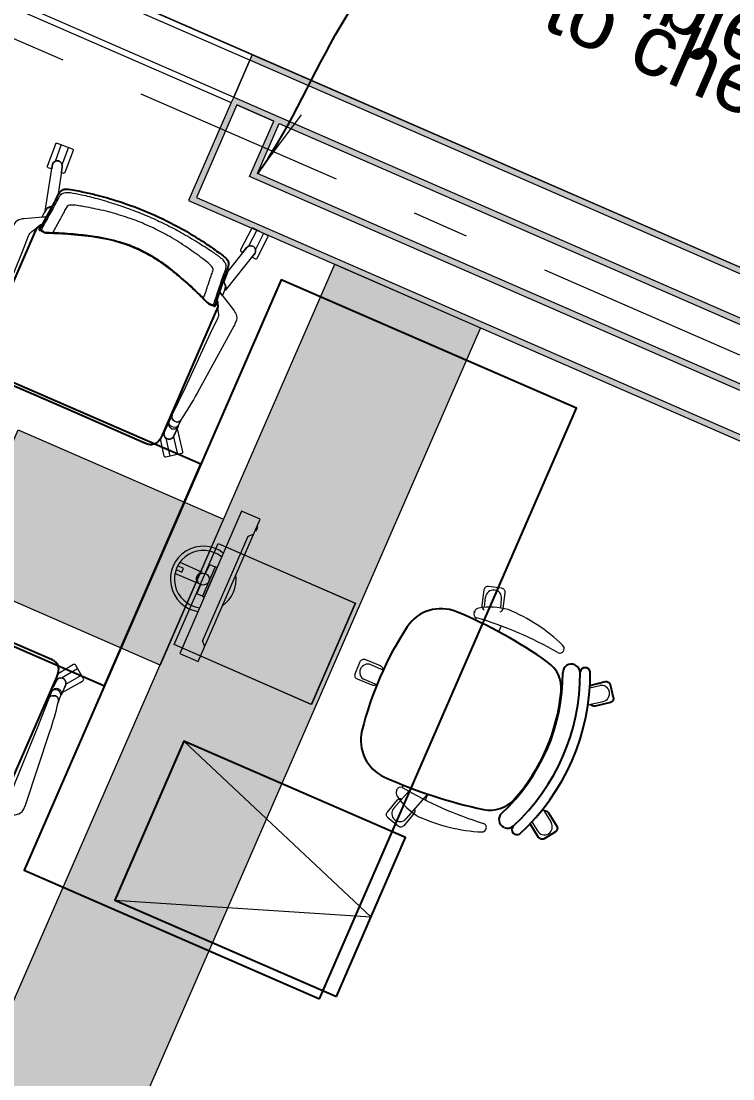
# Model space of a CAD drawing. Header units: millimetres. Extents: x -35034 to 431752, y -71616 to 25069.
# Drawn here: x 378457 to 380225, y -8875 to -6247 of the extents above; entities that cross this region are included whole.
import ezdxf
from ezdxf.enums import TextEntityAlignment as Align

# ---------------------------------------------------------------- set-up
doc = ezdxf.new("R2010")
doc.units = ezdxf.units.MM
doc.header["$MEASUREMENT"] = 0
doc.linetypes.add('Double Dashed', pattern=[1093.611073, 529.166651, -211.666656, 141.111112, -211.666656])
for name, color, linetype in [('A-05-M_Gross_Int_Circulation', 7, 'Continuous'), ('A-15-MG_Structural_Grid', 7, 'Continuous'), ('A-25-M_Wall_Int', 7, 'Continuous'), ('ArchiCAD Doors', 7, 'Continuous'), ('New_A-25-M_Wall_Int', 7, 'Continuous')]:
    doc.layers.add(name, color=color, linetype=linetype)
for name, color, linetype, lineweight, true_color in [('A-05-M_Gross_Int_Circulation_Pen_No__74', 7, 'Continuous', 20, 0x606060), ('A-15-MG_Structural_Grid_Pen_No__163', 7, 'Continuous', 0, 0x750077), ('A-25-M_Wall_Int_Pen_No__107', 7, 'Continuous', 15, 0xa6a6a6), ('A-35-M_FFE_Loose_SIEMENS P2_Pen_No__251', 7, 'Continuous', 13, 0xe8e8e8)]:
    doc.layers.add(name, color=color, linetype=linetype, lineweight=lineweight, true_color=true_color)
for name, color, linetype, lineweight in [('A-25-M_Wall_Int_Pen_No__1', 7, 'Continuous', 13), ('A-35-M_FFE_Loose_SIEMENS P2_Pen_No__5', 7, 'Continuous', 25), ('A-35-M_FFE_Loose_SIEMENS P2_Pen_No__9', 7, 'Continuous', 13), ('A-95-H_Fill_Plan_FloorTrunking_Pen_No__1', 7, 'Continuous', 13), ('A-95-H_Fill_Plan_FloorTrunking_Pen_No__101', 252, 'Continuous', 15), ('A-95-P_Text_1_50_GA_Pen_No__1', 7, 'Continuous', 13), ('A-95-P_Text_1_50_GA_Pen_No__85', 8, 'Continuous', 20), ('ArchiCAD Doors_Pen_No__1', 7, 'Continuous', 13), ('ArchiCAD Zone Stamps_Pen_No__9', 7, 'Continuous', 13), ('New_A-25-M_Wall_Int_Pen_No__1', 7, 'Continuous', 13), ('New_A-95-H_Fill_Plan_FloorTrunking_Pen_No__1', 7, 'Continuous', 13), ('New_A-95-H_Fill_Plan_FloorTrunking_Pen_No__101', 252, 'Continuous', 15), ('New_A-95-P_Text_1_50_GA_Pen_No__1', 7, 'Continuous', 13), ('New_A-95-P_Text_1_50_GA_Pen_No__101', 252, 'Continuous', 15)]:
    doc.layers.add(name, color=color, linetype=linetype, lineweight=lineweight)
doc.styles.add('GENERATED_STYLE_2', font='')
doc.styles.add('GENERATED_STYLE_3', font='')
doc.styles.add('GENERATED_STYLE_4', font='')
doc.styles.get('GENERATED_STYLE_2').set_extended_font_data('Arial', bold=True)
doc.styles.get('GENERATED_STYLE_3').set_extended_font_data('Arial')
doc.styles.get('GENERATED_STYLE_4').set_extended_font_data('Swis721 BT')
doc.dimstyles.new('GENERATED_STYLE__3', dxfattribs={"dimtxt": 0.18, "dimasz": 182.4, "dimexe": 0.18, "dimexo": 0.0625, "dimgap": 0.09, "dimtad": 0, "dimtih": 1, "dimtoh": 1, "dimdec": 4, "dimzin": 0, "dimdsep": 46, "dimcen": 0.09, "dimadec": 0, "dimazin": 0, "dimtfac": 1, "dimtdec": 4, "dimtmove": 0, "dimatfit": 3, "dimldrblk": 'ARROWHEAD_5', "dimfxl": 1, "dimtolj": 1, "dimtzin": 0, "dimarcsym": 0})

# ---------------------------------------------------------------- blocks, each defined once
blk = doc.blocks.new('Hub Circulation Third_INB 3250_58_1', base_point=(376934.2, -4184.6))
at = {"layer": 'A-05-M_Gross_Int_Circulation_Pen_No__74', "linetype": 'Continuous'}
blk.add_line((362671.1, 803.9), (389414.6, -10857.6), dxfattribs=at)
at = {"layer": 'ArchiCAD Zone Stamps_Pen_No__9'}
for tag, height, style, p in [('ROOM_NAME', 250, 'GENERATED_STYLE_2', (375787.3, -2488.1)), ('zoneNameLine2', 250, 'GENERATED_STYLE_2', (375598.8, -2920.2)), ('ROOM_NUMBER', 200, 'GENERATED_STYLE_3', (375410.4, -3340.9)), ('measuredAreaCode', 200, 'GENERATED_STYLE_3', (375253.4, -3701)), ('DUMMY_649', 200, 'GENERATED_STYLE_3', (375560.8, -3835.1)), ('DUMMY_650', 200, 'GENERATED_STYLE_3', (376190, -4109.4)), ('DUMMY_651', 133.3, 'GENERATED_STYLE_3', (376469.3, -4216))]:
    blk.add_attdef(tag, text='', height=height, rotation=336.4404, dxfattribs=dict(at, style=style)).set_placement(p, align=Align.TOP_LEFT)
blk = doc.blocks.new('Simple Door Opening_5')
at = {"layer": 'ArchiCAD Doors_Pen_No__1', "linetype": 'Continuous'}
for p, q in [((-1036.5, 0), (-1036.5, -15)), ((1036.5, 0), (1036.5, -15)), ((-1036.5, -15), (-1036.5, -115)), ((1036.5, -15), (1036.5, -115)), ((-1036.5, -115), (-1036.5, -130)), ((1036.5, -115), (1036.5, -130))]:
    blk.add_line(p, q, dxfattribs=at)
blk = doc.blocks.new('Wall_199_1', base_point=(389414.6, -10857.6))
at = {"layer": 'A-25-M_Wall_Int_Pen_No__107', "linetype": 'Continuous'}
for points in [[(379031, -6329.8), (379025, -6343.6), (384339.7, -8661), (384345.7, -8647.3)], [(378985.1, -6435.3), (378979.1, -6449), (384293.7, -8766.5), (384299.7, -8752.7)]]:
    blk.add_hatch(color=256, dxfattribs=at).paths.add_polyline_path(points)
at = {"layer": 'A-25-M_Wall_Int_Pen_No__1', "linetype": 'Continuous'}
for p, q in [((384339.7, -8661), (379025, -6343.6)), ((378985.1, -6435.3), (384299.7, -8752.7))]:
    blk.add_line(p, q, dxfattribs=at)
at = {"layer": 'A-25-M_Wall_Int_Pen_No__1', "linetype": 'Continuous', "flags": 128}
for points in [[(384345.7, -8647.3), (379031, -6329.8)], [(378992.8, -6455), (379084.5, -6495)], [(379098.2, -6501), (384174.6, -8714.5)]]:
    blk.add_lwpolyline(points, dxfattribs=at)
at = {"layer": 'ArchiCAD Doors', "color": 251, "linetype": 'Continuous', "lineweight": 20, "true_color": 0x606060, "zscale": 1000, "rotation": 336.4404149440988}
blk.add_blockref('Simple Door Opening_5', (378081, -5915.6), dxfattribs=at)
blk = doc.blocks.new('Wall_239_1', base_point=(378872.9, -6692.6))
at = {"layer": 'A-25-M_Wall_Int_Pen_No__107', "linetype": 'Continuous'}
for points in [[(381048, -7499.2), (379044, -6625.4), (379024.2, -6633.1), (381042, -7513)], [(381002, -7604.7), (378892.6, -6684.8), (378872.9, -6692.6), (380996, -7618.4)]]:
    blk.add_hatch(color=256, dxfattribs=at).paths.add_polyline_path(points)
at = {"layer": 'A-25-M_Wall_Int_Pen_No__1', "linetype": 'Continuous'}
for p, q in [((381042, -7513), (379024.2, -6633.1)), ((378892.6, -6684.8), (381002, -7604.7))]:
    blk.add_line(p, q, dxfattribs=at)
at = {"layer": 'A-25-M_Wall_Int_Pen_No__1', "linetype": 'Continuous', "flags": 128}
for points in [[(384120.3, -8838.9), (379044, -6625.4)], [(378872.9, -6692.6), (380996, -7618.4)]]:
    blk.add_lwpolyline(points, dxfattribs=at)
blk = doc.blocks.new('ARROWHEAD_5')
at = {"color": 0, "linetype": 'Continuous', "lineweight": 0}
blk.add_line((0, 0), (-1, 0), dxfattribs=at)
blk.add_solid([(-1, 0.2679), (0, 0), (-1, -0.2679), (-1, 0.2679)], dxfattribs=at)
blk = doc.blocks.new('Standard grid marker_3')
at = {"layer": 'A-15-MG_Structural_Grid_Pen_No__163', "linetype": 'Double Dashed'}
blk.add_line((1000, 0), (74254.8, 0), dxfattribs=at)
at = {"layer": 'A-15-MG_Structural_Grid_Pen_No__163', "style": 'GENERATED_STYLE_4'}
for tag, p in [('AC_MarkerText_1_0', (-500, 43.4)), ('AC_MarkerText_1_1', (75754.8, 43.4))]:
    blk.add_attdef(tag, text='', height=350, rotation=360, dxfattribs=at).set_placement(p, align=Align.MIDDLE_CENTER)
blk = doc.blocks.new('Wall_331_2', base_point=(379031, -6329.8))
at = {"layer": 'A-25-M_Wall_Int_Pen_No__107', "linetype": 'Continuous'}
for points in [[(378979.1, -6449), (378872.9, -6692.6), (378892.6, -6684.8), (378992.8, -6455)], [(379044, -6625.4), (379098.2, -6501), (379084.5, -6495), (379024.2, -6633.1)]]:
    blk.add_hatch(color=256, dxfattribs=at).paths.add_polyline_path(points)
at = {"layer": 'A-25-M_Wall_Int_Pen_No__1', "linetype": 'Continuous'}
for p, q in [((378992.8, -6455), (378892.6, -6684.8)), ((379024.2, -6633.1), (379084.5, -6495))]:
    blk.add_line(p, q, dxfattribs=at)
at = {"layer": 'A-25-M_Wall_Int_Pen_No__1', "linetype": 'Continuous', "flags": 128}
for points in [[(378979.1, -6449), (378872.9, -6692.6)], [(379084.5, -6495), (378992.8, -6455)], [(379044, -6625.4), (379098.2, -6501)]]:
    blk.add_lwpolyline(points, dxfattribs=at)
blk = doc.blocks.new('Wall_432_2', base_point=(377130.9, -5501.3))
at = {"layer": 'New_A-25-M_Wall_Int_Pen_No__1', "linetype": 'Continuous'}
for p, q in [((379025, -6343.6), (377124.9, -5515)), ((377084.9, -5606.7), (378985.1, -6435.3))]:
    blk.add_line(p, q, dxfattribs=at)
at = {"layer": 'New_A-25-M_Wall_Int_Pen_No__1', "linetype": 'Continuous', "flags": 128}
for points in [[(377124.9, -5515), (377084.9, -5606.7)], [(379031, -6329.8), (377130.9, -5501.3)], [(377078.9, -5620.4), (378979.1, -6449)], [(378985.1, -6435.3), (379025, -6343.6)]]:
    blk.add_lwpolyline(points, dxfattribs=at)

msp = doc.modelspace()

# ---------------------------------------------------------------- hatches: boundary and pattern name
at = {"layer": 'A-95-H_Fill_Plan_FloorTrunking_Pen_No__101', "linetype": 'Continuous', "lineweight": 0, "true_color": 0x727272}
for points in [[(376526.9, -14052.6), (376164.8, -13894.7), (379236.2, -6851), (379598.3, -7008.9)], [(378292, -7624.2), (378449.9, -7262.1), (378959.9, -7484.5), (378802.1, -7846.6)]]:
    msp.add_hatch(color=8, dxfattribs=at).paths.add_polyline_path(points)
at = {"layer": 'New_A-95-H_Fill_Plan_FloorTrunking_Pen_No__101', "linetype": 'Continuous', "lineweight": 0, "true_color": 0x727272}
msp.add_hatch(color=8, dxfattribs=at).paths.add_polyline_path([(379177.7, -7944.4), (378836.9, -7795.8), (378946.4, -7544.6), (379287.2, -7693.2)])
at = {"layer": 'New_A-95-P_Text_1_50_GA_Pen_No__101', "linetype": 'Continuous', "lineweight": 0, "true_color": 0x727272}
msp.add_hatch(color=8, dxfattribs=at).paths.add_polyline_path([(379178.3, -7944.3), (378837.1, -7795.9), (378946.4, -7544.6), (379287.3, -7692.9)])

# ---------------------------------------------------------------- linework, layer by layer
at = {"layer": 'A-35-M_FFE_Loose_SIEMENS P2_Pen_No__251', "linetype": 'Continuous'}
for p, q in [((378907.7, -7787.6), (379021.4, -7526.3)), ((379021.4, -7526.3), (379034.5, -7521.1)), ((378907.7, -7787.6), (378912.9, -7800.8))]:
    msp.add_line(p, q, dxfattribs=at)
at = {"layer": 'A-35-M_FFE_Loose_SIEMENS P2_Pen_No__251', "linetype": 'Continuous', "flags": 128}
for points in [[(378896.9, -7837.5), (379050.5, -7484.4), (379004.6, -7464.5), (378851.1, -7817.5)], [(379040.8, -7512.9), (379044.8, -7503.8), (379042.5, -7502.8), (379038.5, -7511.9)], [(378911.9, -7677.7), (378943.8, -7604.3), (378939.2, -7602.3), (378907.3, -7675.7)]]:
    msp.add_lwpolyline(points, close=True, dxfattribs=at)
msp.add_lwpolyline([(378851.3, -7591.3), (378907.2, -7615.7, 0.565741), (378895.3, -7643.2), (378839.3, -7618.9)], format="xyb", dxfattribs=at)
for points in [[(378842, -7609.1), (378856.6, -7615.5), (378860.6, -7606.3), (378846, -7600)], [(378915.5, -7619.3), (378925.5, -7596.4), (378939.2, -7602.3), (378907.3, -7675.7), (378893.6, -7669.7), (378903.5, -7646.8)]]:
    msp.add_lwpolyline(points, dxfattribs=at)
at = {"layer": 'A-35-M_FFE_Loose_SIEMENS P2_Pen_No__251', "linetype": 'Continuous'}
msp.add_circle((378909.5, -7633), 15, dxfattribs=at)
for radius, start, end in [(81.6, 52.31, 260.6783), (71.6, 50.2786, 262.7098), (81.6, 305.5463, 7.442)]:
    msp.add_arc((378909.5, -7633), radius, start, end, dxfattribs=at)
at = {"layer": 'A-35-M_FFE_Loose_SIEMENS P2_Pen_No__5', "linetype": 'Continuous'}
for p, q in [((379583, -7713.7), (379582.2, -7715.7)), ((379833.1, -7846.6), (379832.1, -7846.1)), ((379389.9, -8157.8), (379390.8, -8155.8))]:
    msp.add_line(p, q, dxfattribs=at)
at = {"layer": 'A-35-M_FFE_Loose_SIEMENS P2_Pen_No__5', "linetype": 'Continuous', "flags": 128}
msp.add_lwpolyline([(378779.3, -6724.7, -0.024216), (378856.6, -6763, -0.016068), (378903.9, -6791.5, -0.009371), (378931.4, -6810, -0.001836), (378946.5, -6820.7, -0.017544), (378962.6, -6833, -0.062714), (378969.5, -6840.3, -0.149282), (378972.3, -6848.4, -0.092841), (378971.3, -6855.4, -0.049327), (378966.3, -6871.3, 0.02709), (378959.1, -6890.9), (378939.9, -6948.2), (378938.7, -6952.1, 0.079161), (378938.3, -6954.3, 0.195423), (378938.4, -6954.5, 0.266682), (378938.5, -6954.5, 0.14086), (378938.7, -6954.4, 0.068414), (378940.3, -6952.1), (378944.5, -6945.1, 0.046442), (378943.9, -6942.2, 0.07777), (378943.3, -6941, -0.055714), (378942.7, -6939.8, -0.135228), (378944.5, -6945.1), (378940, -6952.7, -0.049328), (378938.6, -6954.6, -0.064332), (378938.3, -6954.9, -0.077633), (378937.9, -6955.1, -0.201115), (378937, -6955.1, -0.08669), (378936.5, -6954.7), (378935.5, -6953.5), (378934.6, -6952.6, -0.08929), (378927.5, -6951.2, -0.049201), (378923, -6948.8, -0.053494), (378920.2, -6946.5, -0.000557), (378910.4, -6936.6, 0.01685), (378867.2, -6895.7, 0.013226), (378831.4, -6865.7, 0.032708), (378780.1, -6830.1, 0.03481), (378741.9, -6810.7, 0.03481), (378701.6, -6796, 0.032708), (378640.5, -6782.7, 0.013226), (378594.2, -6777, 0.01685), (378534.8, -6773.3, -0.000557), (378520.9, -6772.9, -0.053494), (378517.2, -6772.4, -0.049201), (378512.4, -6770.6, -0.08929), (378506.6, -6766.5), (378505.3, -6766.5), (378503.8, -6766.5, -0.08669), (378503.2, -6766.4, -0.201115), (378502.5, -6765.8, -0.077633), (378502.4, -6765.4, -0.064332), (378502.4, -6764.8, -0.049328), (378502.9, -6762.6), (378505.4, -6754.1, -0.135228), (378510.4, -6751.8, -0.055714), (378509.2, -6752.1, 0.07777), (378507.8, -6752.6, 0.046442), (378505.4, -6754.1), (378503.1, -6761.9, 0.068414), (378502.5, -6764.6, 0.14086), (378502.6, -6764.9, 0.266682), (378502.7, -6764.9, 0.195423), (378502.8, -6764.9, 0.079161), (378504.2, -6763.1), (378506.2, -6759.6), (378535, -6706.4, 0.02709), (378544.5, -6687.9, -0.049327), (378552.7, -6673.3, -0.092841), (378557.1, -6667.8, -0.149282), (378565, -6664.3, -0.062714), (378575, -6664.4, -0.017544), (378595, -6667.8, -0.001836), (378613.1, -6671.5, -0.009371), (378645.4, -6679, -0.016068), (378698.5, -6694.2, -0.023358)], format="xyb", close=True, dxfattribs=at)
for points in [[(378357.3, -7079.9), (378496.1, -6760.8), (378505.5, -6754), (378502.8, -6762.7, -0.02453), (378502.4, -6765.1, 0.299826), (378502.8, -6766.2, 0.164644), (378503.6, -6766.5), (378506.6, -6766.5, 0.066557), (378512.4, -6770.6, 0.117992), (378521.7, -6772.9, -0.017493), (378564.5, -6774.6, -0.011779), (378632.2, -6781.3, -0.071772), (378741.9, -6810.7, -0.069523), (378838.1, -6870.9, -0.011779), (378889.1, -6915.8, -0.017493), (378919.6, -6946, 0.117992), (378927.5, -6951.2, 0.066588), (378934.6, -6952.6), (378936.6, -6954.8, 0.164644), (378937.4, -6955.2, 0.299826), (378938.5, -6954.8, -0.02453), (378939.9, -6952.8), (378944.5, -6944.9), (378945.9, -6956.5), (378807.1, -7275.6, -0.119167), (378795, -7293.4, -0.112722), (378786.6, -7298.2, -0.107436), (378775.4, -7299, -0.042313), (378771.1, -7298, -0.011293), (378765.8, -7296.2), (378568.4, -7209.4), (378370.3, -7124.2, -0.011293)], [(379538.3, -7714.2, 0.360038), (379416.4, -7751.5)], [(378406.9, -8195.7), (378545.7, -7876.6, 0.119167), (378550.5, -7855.6, 0.112722), (378548.2, -7846.2, 0.107436), (378541.2, -7837.5, 0.042313), (378537.5, -7835, 0.011293), (378532.6, -7832.4), (378334.6, -7747.1)], [(379869.9, -7897.3), (379907.9, -7887.8, -0.414214), (379920, -7895.1), (379928, -7927.2, -0.414214), (379920.7, -7939.3), (379882.6, -7948.8, -0.339096), (379871.4, -7943.9)], [(379756.4, -8208.8, -0.312027), (379766.8, -8213.4), (379787.6, -8246.7, -0.414214), (379784.4, -8260.5), (379756.4, -8277.9, -0.414214), (379742.6, -8274.8), (379721.8, -8241.4, -0.021405), (379721.4, -8240.7)]]:
    msp.add_lwpolyline(points, format="xyb", dxfattribs=at)
for points in [[(377380.4, -7339.6), (378664.2, -7897.9), (378903.5, -7347.7), (377619.7, -6789.4)], [(379198.4, -8675.5), (379836.5, -7208.3), (379102.9, -6889.2), (378464.8, -8356.5)], [(379240.1, -8669.6), (379411.6, -8275.3), (378861.4, -8036), (378689.9, -8430.3)]]:
    msp.add_lwpolyline(points, close=True, dxfattribs=at)
at = {"layer": 'A-35-M_FFE_Loose_SIEMENS P2_Pen_No__5', "linetype": 'Continuous'}
for centre, radius, start, end in [((379080.3, -8813.2), 1190.7, 54.9005, 67.3762), ((380102.4, -8203.6), 821.7, 146.6108, 166.3776), ((379718.9, -7904.5), 80, 354.5612, 54.9005), ((379823.7, -7865.4), 21, 66.4942, 180.2369), ((379823.8, -7866.4), 21.9, 359.5228, 64.9002), ((379858.1, -7866), 12.9, 13.4743, 167.4595), ((379329.5, -7867.5), 473.2, 312.7478, 0.2405), ((379328.6, -7867.1), 517.1, 312.8415, 0.1468), ((379329.4, -7867.4), 541.3, 312.5111, 0.4772), ((379329.4, -7867.4), 471.3, 318.4271, 354.5612), ((379401, -8033.7), 100, 166.3776, 245.6121), ((379851.4, -7040.3), 1190.7, 245.6121, 258.0878), ((379622.1, -8127.1), 80, 258.0878, 318.4271), ((379664.9, -8230.4), 21, 132.7514, 246.4942), ((379665.9, -8230.8), 21, 246.4942, 312.8023), ((379688.9, -8255.1), 12.9, 145.5288, 299.5141)]:
    msp.add_arc(centre, radius, start, end, dxfattribs=at)
at = {"layer": 'A-35-M_FFE_Loose_SIEMENS P2_Pen_No__9', "linetype": 'Continuous'}
for p, q in [((378556.8, -6553.7), (378541.3, -6595.2)), ((378574.5, -6560.3), (378558.9, -6602.3)), ((379042.5, -6766), (379022.2, -6805.9)), ((379059.3, -6774.6), (379039.2, -6814)), ((379608.3, -7703.1), (379610.8, -7678.1)), ((379648.3, -7704.7), (379650.6, -7682.1)), ((379587.4, -7728.8), (379584.8, -7734.7)), ((379649.3, -7749.4), (379643, -7763.9)), ((379804.3, -7810.9), (379805.1, -7809.2)), ((379356.5, -7858.9), (379326, -7845.8)), ((379340.6, -7895.6), (379310.2, -7882.6)), ((379869.5, -7903.3), (379894.3, -7897.7)), ((379865, -7945.4), (379903.1, -7936.7)), ((379325.9, -8472.4), (378861.4, -8036)), ((379403.9, -8150.7), (379406.5, -8144.7)), ((379426.4, -8152.6), (379382.8, -8202.4)), ((379466.8, -8167.2), (379412.9, -8228.8)), ((379461.2, -8182), (379467.5, -8167.4)), ((379753.4, -8203.9), (379773.8, -8238.1)), ((379725.9, -8235.9), (379739.4, -8258.6)), ((379611.9, -8253.4), (379611.1, -8255.1)), ((378689.9, -8430.3), (379325.9, -8472.4))]:
    msp.add_line(p, q, dxfattribs=at)
at = {"layer": 'A-35-M_FFE_Loose_SIEMENS P2_Pen_No__9', "linetype": 'Continuous', "flags": 128}
for points in [[(378532.6, -6614.1), (378524.1, -6610.9, -0.435017), (378522.4, -6606.9), (378543, -6551.8, -0.414214), (378546.8, -6550), (378584.3, -6564, -0.414214), (378586.1, -6567.8), (378565.5, -6623.1, -0.414214), (378561.6, -6624.9), (378557.1, -6623.2), (378559.4, -6608.4, 0.917674), (378535.1, -6602.4), (378533.2, -6614.1)], [(378516.6, -6719.3), (378535.1, -6602.4, -0.92197), (378559.4, -6608.6), (378547.9, -6681.3), (378534.4, -6707.9), (378522, -6712.4, 0.207366), (378519.3, -6715), (378517.1, -6718.6)], [(378520.7, -6732.9), (378464.2, -6737.9, 0.081341), (378451.4, -6740.8, 0.203002), (378438.3, -6753.9, -0.007358), (378433.8, -6764.4), (378374.3, -6944.7, 0.018845), (378353.7, -7016.8, 0.093152), (378353.2, -7024.8, 0.300736), (378360.5, -7033.1, 0.150564), (378371.3, -7032.8, 0.24245), (378377.2, -7026.8), (378404.1, -6956.9), (378460.2, -6818.8), (378475.8, -6780.2, -0.198938), (378483.8, -6769.6), (378502.1, -6756.5), (378507.7, -6752.6, -0.153101), (378510.4, -6751.8, -0.000314)], [(379031.2, -6833.2), (379039.3, -6837.3, 0.435017), (379043.4, -6835.8), (379070.1, -6783.4, 0.414214), (379068.8, -6779.4), (379033.1, -6761.2, 0.414214), (379029.1, -6762.6), (379002.3, -6815.1, 0.414214), (379003.6, -6819.2), (379007.9, -6821.3), (379017.2, -6809.6, -0.917674), (379038.1, -6823.5), (379030.8, -6832.7)], [(378964.5, -6916.2), (379038.1, -6823.5, 0.92197), (379017.1, -6809.7), (378971.3, -6867.4), (378960.9, -6895.3), (378965.9, -6907.5, -0.207366), (378965.9, -6911.3), (378964.7, -6915.3)], [(378949.6, -6919.4), (378984.4, -6964.1, -0.081341), (378991, -6975.4, -0.203002), (378990.4, -6994, 0.007358), (378985.7, -7004.5), (378894.4, -7170.9, -0.018845), (378855.7, -7235.2, -0.093152), (378850.2, -7240.9, -0.300736), (378839.1, -7241.3, -0.150564), (378832, -7233.2, -0.24245), (378832.4, -7224.8), (378865.1, -7157.4), (378927.9, -7022.2), (378945.5, -6984.5, 0.198938), (378947.8, -6971.4), (378945, -6949.1), (378944, -6942.3, 0.153101), (378942.7, -6939.8, 0.000314)], [(378855.7, -7235.3), (378848, -7250.1, -0.20576), (378841.5, -7255.4, -0.103527), (378834.7, -7255.9, -0.163663), (378828.8, -7253, -0.143284), (378824.3, -7244.8, -0.17954), (378824.9, -7240, 0.015555), (378831.9, -7225.7, 0.189726), (378831.7, -7232.5, 0.224162), (378842.2, -7242.5, 0.212827), (378850.2, -7240.9, 0.0772), (378855.2, -7236, 0.056611)], [(378846.8, -7254.1), (378835.6, -7279.4, -0.898737), (378812.6, -7269.2), (378820.3, -7251.6), (378818.8, -7250), (378828.3, -7228.3), (378830.4, -7230.5), (378824.4, -7242.3, 0.418822), (378831.2, -7259.3, 0.336613), (378846.8, -7254.2, 0.09455)], [(378844.4, -7259.6), (378856.3, -7309.4), (378857.8, -7316.9, -0.132625), (378857.6, -7319.6, -0.251078), (378855.8, -7321.2), (378816.6, -7330.1, -0.460931), (378812.7, -7327.2), (378803.3, -7284.2), (378812.5, -7264.6), (378814.8, -7263.8), (378812.6, -7269.2, 0.132464), (378812, -7273.3, 0.419806), (378825.1, -7285.7, 0.171359), (378833, -7282.6, 0.126551), (378836.7, -7277.2)], [(378559.4, -7914.8), (378604, -7889.5), (378610.5, -7885.5, 0.132625), (378612.3, -7883.6, 0.251078), (378612.3, -7881.2), (378592, -7846.4, 0.460931), (378587.3, -7845.5), (378549.4, -7868), (378541.4, -7888.1), (378542.4, -7890.3), (378544.7, -7885, -0.132464), (378547.3, -7881.7, -0.419806), (378565.4, -7882.9, -0.171359), (378568.5, -7890.7, -0.126551), (378567, -7897.2)], [(378557.1, -7920.3), (378567.9, -7894.9, 0.898737), (378544.7, -7885), (378537.1, -7902.6), (378535, -7902.6), (378525.6, -7924.4), (378528.6, -7924.4), (378533.2, -7911.9, -0.418822), (378550.2, -7905.4, -0.336613), (378557.1, -7920.2, -0.09455)], [(378549.3, -7939.6), (378554.9, -7923.9, 0.20576), (378554.4, -7915.6, 0.103527), (378550.1, -7910.2, 0.163663), (378544, -7907.9, 0.143284), (378534.9, -7910.1, 0.17954), (378531.8, -7913.9, -0.015555), (378526.2, -7928.8, -0.189726), (378531, -7924, -0.224162), (378545.4, -7924.8, -0.212827), (378549.7, -7931.8, -0.0772), (378549.6, -7938.8, -0.056611)], [(378382.3, -8223.7), (378438.8, -8218.7, 0.081341), (378451.5, -8215.8, 0.203002), (378464.7, -8202.7, -0.007358), (378469.2, -8192.1), (378528.7, -8011.9, 0.018845), (378549.3, -7939.7, 0.093152), (378549.7, -7931.8, 0.300736), (378542.4, -7923.4, 0.150564), (378531.7, -7923.7, 0.24245), (378525.8, -7929.8), (378498.8, -7999.6), (378442.7, -8137.7), (378427.1, -8176.4, -0.198938), (378419.1, -8186.9), (378400.9, -8200.1), (378395.2, -8204, -0.153101), (378392.6, -8204.8, -0.000314)]]:
    msp.add_lwpolyline(points, format="xyb", close=True, dxfattribs=at)
for points in [[(378506.6, -6766.5, 0.172835), (378506.8, -6766.4, 0.029065), (378507, -6766.1, 0.028333), (378507.9, -6764.8, 0.004116), (378509.2, -6762.4, 0.006979), (378510.6, -6759.9, -0.006601), (378522.3, -6738.4, 0.005565), (378540.9, -6704.3, 0.006061), (378550.4, -6685.7, -0.052886), (378554.6, -6679.2, -0.072565), (378558.9, -6675.2, -0.118748), (378564, -6673.2, -0.009096), (378570.2, -6672.5, -0.060387), (378579.4, -6672.7, -0.021653), (378607.1, -6678, -0.008324), (378646.2, -6687.8, -0.012117), (378692.6, -6701.6, -0.005624), (378712.6, -6708.3, -0.00647), (378735.3, -6716.6, -0.012425), (378775.6, -6733, -0.012425), (378815.1, -6751.3, -0.00647), (378836.6, -6762.3, -0.005624), (378855.2, -6772.4, -0.012117), (378896.9, -6796.9, -0.008324), (378930.8, -6818.7, -0.021653), (378953.5, -6835.4, -0.060387), (378960, -6842, -0.009096), (378963.7, -6847.1, -0.118748), (378965.7, -6852.1, -0.072565), (378965.7, -6858, -0.052886), (378963.8, -6865.4, 0.006061), (378956.7, -6885.1, 0.005565), (378944.4, -6922, -0.006601), (378936.7, -6945.2, 0.006979), (378935.8, -6947.9, 0.004116), (378934.9, -6950.5, 0.028333), (378934.6, -6952.1, 0.029065), (378934.5, -6952.4, 0.172835), (378934.6, -6952.6)], [(378911.3, -6937.6, 0.029977), (378910.4, -6936.6, -0.096148), (378910.5, -6935.7, -0.022338), (378912.1, -6930.3, 0.000048), (378917.8, -6913.4, 0.000154), (378928.4, -6882.1, -0.001817), (378932.3, -6870.6, 0.043839), (378934.1, -6864.9, 0.067552), (378934.2, -6862.7, 0.111008), (378932.8, -6858.9, 0.062927), (378921.4, -6847.5, 0.007617), (378908.7, -6837.5, 0.013331), (378869.8, -6809.4, 0.019355), (378826.1, -6782.1, 0.009359), (378805.4, -6770.8, 0.023709), (378767.1, -6752.5, 0.023709), (378727.7, -6737, 0.009359), (378705.2, -6729.6, 0.019355), (378655.5, -6716.2, 0.013331), (378608.4, -6706.9, 0.007617), (378592.4, -6704.4, 0.062927), (378576.4, -6703.9, 0.111008), (378572.6, -6705.4, 0.067552), (378571.1, -6707, 0.043839), (378568.1, -6712.2, -0.001817), (378562.4, -6722.9, 0.000154), (378546.7, -6752, 0.000048), (378538.2, -6767.7, -0.022338), (378535.4, -6772.6, -0.096148), (378534.8, -6773.3, 0.029977), (378533.4, -6773.2)], [(379647.4, -7714.1, 0.292825), (379654.3, -7705.8), (379659.4, -7666.9, 0.414214), (379650.7, -7655.7), (379618, -7651.4, 0.414214), (379606.8, -7660), (379601.7, -7699, 0.333583), (379607.6, -7709.4)], [(379339, -7894.9, -0.272712), (379328.9, -7896.4), (379292.5, -7881.7, -0.414214), (379287, -7868.7), (379299.4, -7838, -0.414214), (379312.4, -7832.5), (379348.8, -7847.3, -0.353143), (379354.9, -7858.2)], [(379869.9, -7897.3), (379907.9, -7887.8, -0.414214), (379920, -7895.1), (379928, -7927.2, -0.414214), (379920.7, -7939.3), (379882.6, -7948.8, -0.339096), (379871.4, -7943.9)], [(379434, -8204.6, -0.292825), (379432.7, -8215.3), (379407.7, -8245.6, -0.414214), (379393.6, -8246.9), (379368.2, -8225.8, -0.414214), (379366.8, -8211.7), (379391.9, -8181.5, -0.333583), (379403.5, -8178.7)], [(379756.4, -8208.8, -0.312027), (379766.8, -8213.4), (379787.6, -8246.7, -0.414214), (379784.4, -8260.5), (379756.4, -8277.9, -0.414214), (379742.6, -8274.8), (379721.8, -8241.4, -0.021405), (379721.4, -8240.7)]]:
    msp.add_lwpolyline(points, format="xyb", dxfattribs=at)
for points in [[(378520.7, -6732.9), (378535.3, -6706), (378522.2, -6710.8), (378520.7, -6712.2), (378514.2, -6722.8), (378510, -6730.9), (378508.2, -6734), (378520.7, -6732.9)], [(378949.6, -6919.4), (378959.3, -6890.4), (378964.7, -6903.3), (378964.7, -6905.3), (378961.4, -6917.3), (378958.3, -6925.9), (378957.2, -6929.2), (378949.6, -6919.4)]]:
    msp.add_lwpolyline(points, close=True, dxfattribs=at)
for points in [[(378816.4, -7282.6), (378826.6, -7327.8)], [(378835.3, -7279.9), (378845.2, -7323.6)], [(378557.2, -7878.6), (378597.2, -7855.3)], [(378568.1, -7894.3), (378606.8, -7871.8)]]:
    msp.add_lwpolyline(points, dxfattribs=at)
at = {"layer": 'A-35-M_FFE_Loose_SIEMENS P2_Pen_No__9', "linetype": 'Continuous'}
for centre, radius, start, end in [((379630.7, -7680.1), 20, 84.206, 174.206), ((379630.7, -7680.1), 20, 354.206, 84.206), ((379591.4, -7719.7), 10, 156.4942, 246.4942), ((379598, -7721.2), 16.8, 102.867, 153.2957), ((379621.7, -7869.7), 167, 74.2748, 99.4327), ((379505.8, -8103), 425.8, 45.7515, 67.7652), ((379326.5, -8619.1), 927.7, 60.0127, 73.6679), ((379795.9, -7805.2), 10, 336.4942, 45.7515), ((379795.2, -7806.9), 10, 240.0127, 336.4942), ((379318.1, -7864.2), 20, 156.7823, 246.7823), ((379318.1, -7864.2), 20, 66.7823, 156.7823), ((379328.6, -7867.1), 517.1, 312.8415, 0.1468), ((379898.7, -7917.2), 20, 12.7823, 102.7823), ((379898.7, -7917.2), 20, 282.7823, 12.7823), ((379403.7, -8163.8), 15, 156.4942, 213.3197), ((379400.1, -8160.2), 10.3, 68.1753, 154.813), ((379516.8, -8093.7), 148.1, 211.9125, 240.3565), ((379876.7, -7354.1), 926.3, 239.31, 252.986), ((379397.8, -8215.6), 20, 138.7823, 228.7823), ((379622.4, -7834.2), 427.5, 245.2672, 267.1927), ((379397.8, -8215.6), 20, 228.7823, 318.7823), ((379602.7, -8249.4), 10, 336.4942, 72.9756), ((379756.6, -8248.3), 20, 300.7823, 30.7823), ((379602, -8251.1), 10, 267.2368, 336.4942), ((379756.6, -8248.3), 20, 210.7823, 300.7823)]:
    msp.add_arc(centre, radius, start, end, dxfattribs=at)
at = {"layer": 'A-95-H_Fill_Plan_FloorTrunking_Pen_No__1', "linetype": 'Continuous', "flags": 128}
for points in [[(376526.9, -14052.6), (376164.8, -13894.7), (379236.2, -6851), (379598.3, -7008.9)], [(378292, -7624.2), (378449.9, -7262.1), (378959.9, -7484.5), (378802.1, -7846.6)]]:
    msp.add_lwpolyline(points, close=True, dxfattribs=at)
at = {"layer": 'New_A-95-H_Fill_Plan_FloorTrunking_Pen_No__1', "linetype": 'Continuous', "flags": 128}
msp.add_lwpolyline([(379177.7, -7944.4), (378836.9, -7795.8), (378946.4, -7544.6), (379287.2, -7693.2)], close=True, dxfattribs=at)
at = {"layer": 'New_A-95-P_Text_1_50_GA_Pen_No__1', "linetype": 'Continuous', "flags": 128}
msp.add_lwpolyline([(379178.3, -7944.3), (378837.1, -7795.9), (378946.4, -7544.6), (379287.3, -7692.9)], close=True, dxfattribs=at)

# ---------------------------------------------------------------- block references
at = {"layer": 'A-05-M_Gross_Int_Circulation', "linetype": 'Continuous'}
msp.add_blockref('Hub Circulation Third_INB 3250_58_1', (376934.2, -4184.6), dxfattribs=at)
at = {"layer": 'A-15-MG_Structural_Grid', "color": 8, "linetype": 'Continuous', "lineweight": 15, "zscale": 1000, "rotation": 336.440411583993}
msp.add_blockref('Standard grid marker_3', (343754.3, 8834.4), dxfattribs=at)
at = {"layer": 'A-25-M_Wall_Int', "color": 250, "lineweight": 50, "true_color": 0x2a2a2a}
for name, p in [('Wall_199_1', (389414.6, -10857.6)), ('Wall_331_2', (379031, -6329.8)), ('Wall_239_1', (378872.9, -6692.6))]:
    msp.add_blockref(name, p, dxfattribs=at)
at = {"layer": 'New_A-25-M_Wall_Int', "color": 250, "lineweight": 50, "true_color": 0x2a2a2a}
msp.add_blockref('Wall_432_2', (377130.9, -5501.3), dxfattribs=at)

# ---------------------------------------------------------------- texts
at = {"layer": 'A-95-P_Text_1_50_GA_Pen_No__1', "linetype": 'Continuous', "insert": (379824.7, -6079.1), "char_height": 150, "width": 2752.006, "attachment_point": 4, "rotation": 336.4404, "line_spacing_factor": 0.5022, "style": 'GENERATED_STYLE_4'}
msp.add_mtext('\\A1;{\\fSwis721 BT|b0|i0|c0|p34;Boxing to be removed , Subject to inspection on site to check services / structure  }', dxfattribs=at)

# ---------------------------------------------------------------- leaders
at = {"layer": 'A-95-P_Text_1_50_GA_Pen_No__85', "linetype": 'Continuous', "path_type": 1, "annotation_type": 0, "has_hookline": 1, "hookline_direction": 0, "horizontal_direction": (0.916645, -0.399703, 0)}
for points, text_width in [([(379044, -6625.4), (379479.3, -6047.3), (379824.7, -6079)], 2635.7), ([(375888.8, -8580.4), (376274.4, -8676.7), (379824.6, -10201.7)], 3907.1)]:
    msp.add_leader(points, dimstyle='GENERATED_STYLE__3', dxfattribs=dict(at, text_width=text_width))

doc.saveas('drawing.dxf')
